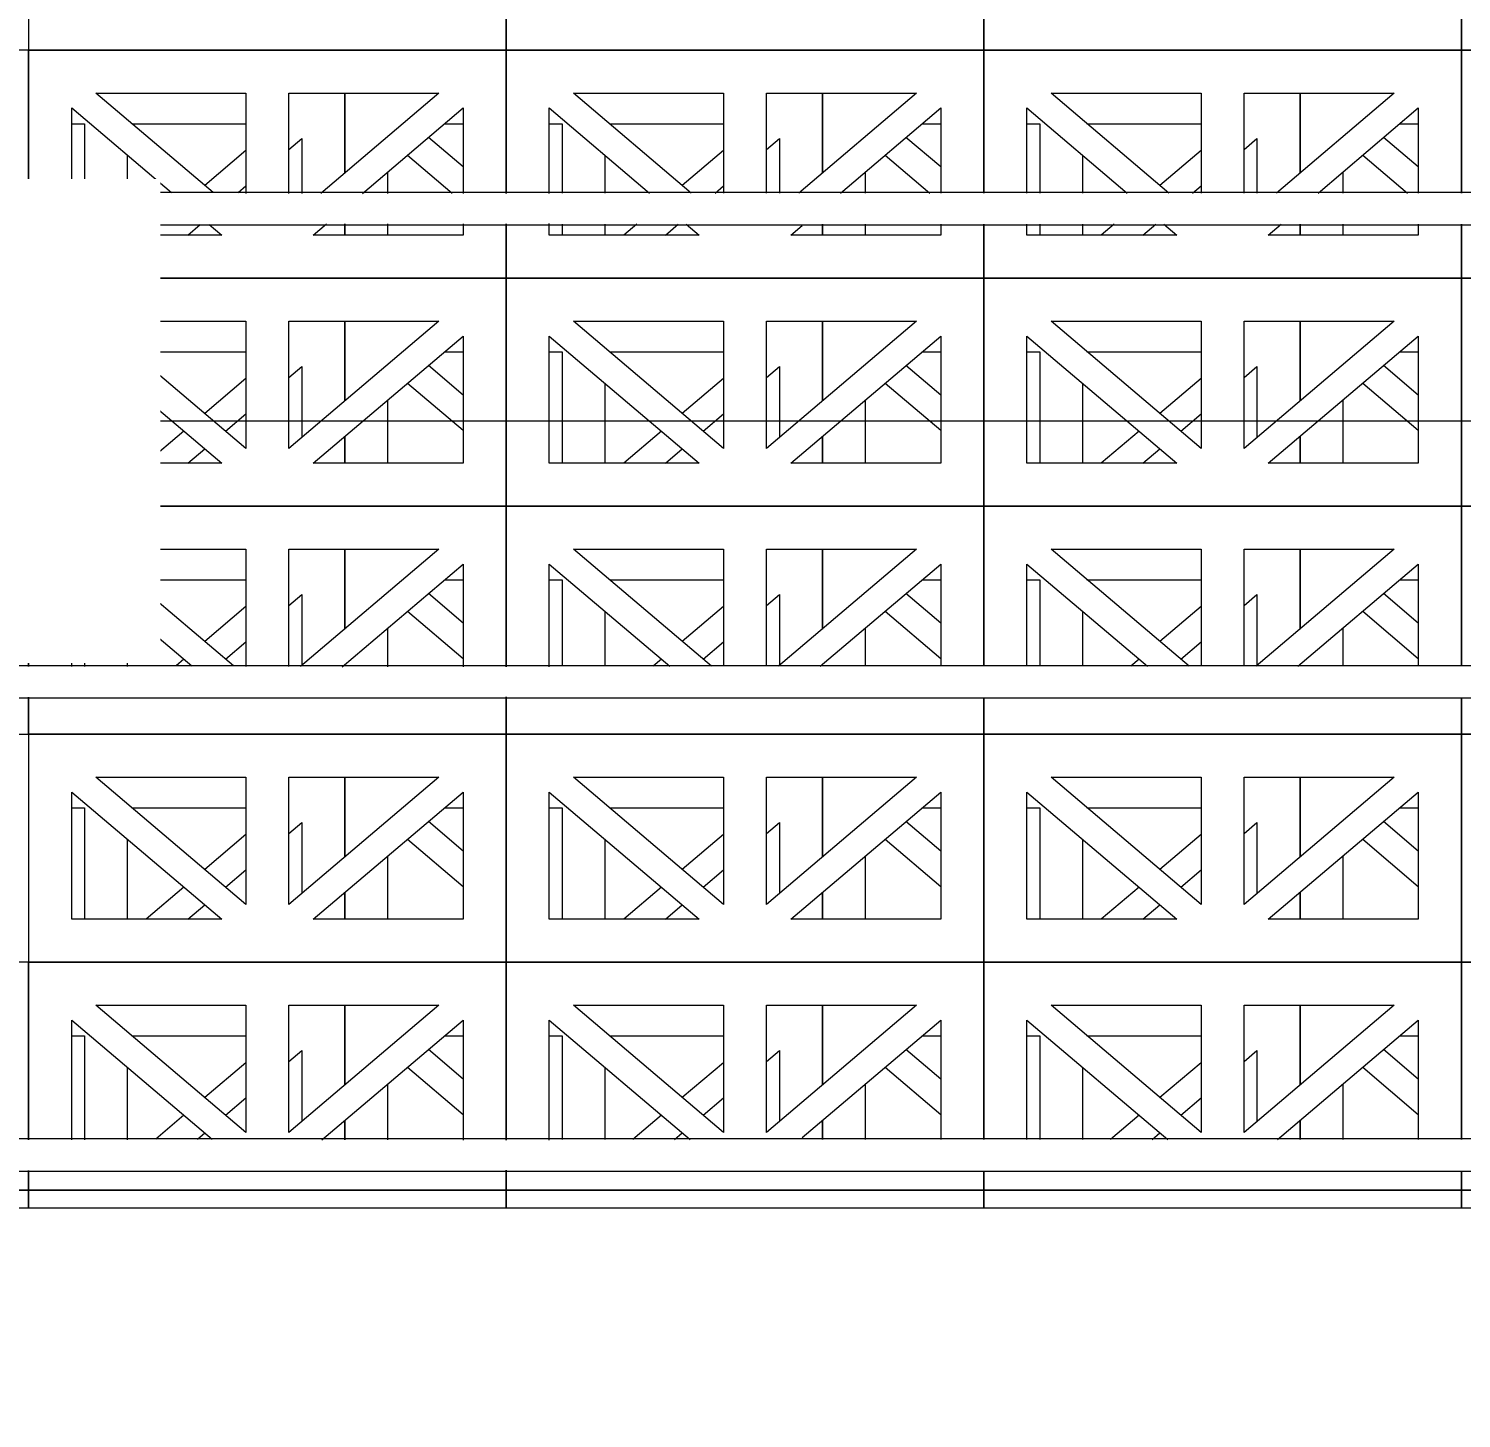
# Model space of a CAD drawing. Header units: millimetres. Extents: x -35517 to 139323, y -3702 to 5999.
# Drawn here: x -31613 to -30947, y 178 to 824 of the extents above; entities that cross this region are included whole.
import ezdxf

# ---------------------------------------------------------------- set-up
doc = ezdxf.new("R2010")
doc.units = ezdxf.units.MM
for name, color, linetype, lineweight in [('A-FLOR-HRAL', 11, 'Continuous', 5), ('A-GLAZ-CURT', 52, 'Continuous', 5), ('A-WALL', 113, 'Continuous', 9), ('G-ANNO-TEXT', 231, 'Continuous', 5)]:
    doc.layers.add(name, color=color, linetype=linetype, lineweight=lineweight)
doc.styles.add('Arial', font='arial.ttf', dxfattribs={"width": 0.9, "height": 150})

# ---------------------------------------------------------------- blocks, each defined once
blk = doc.blocks.new('The BREEZEBLOCK Family1 - The BREEZEBLOCK Family1-V14-GENERAL NORTH ELEVATION')
at = {"layer": 'A-GLAZ-CURT'}
for p, q in [((-31021.56, 369.64), (-31021.56, 332.56)), ((-30799.56, 332.56), (-30799.56, 369.64)), ((-30975.17, 355.47), (-30966.56, 355.47)), ((-30926.56, 355.47), (-30920.56, 355.47)), ((-30920.56, 355.47), (-30920.56, 307.24)), ((-30898.59, 355.47), (-30873.06, 355.47)), ((-30848.06, 355.47), (-30845.56, 355.47)), ((-30966.56, 335.34), (-30982.74, 349.05)), ((-30825.56, 343.51), (-30819.56, 348.6)), ((-30819.56, 348.6), (-30819.56, 315.6)), ((-30992.42, 340.85), (-30966.56, 318.93)), ((-30900.56, 307.24), (-30900.56, 340.73)), ((-30845.56, 342.97), (-30848.06, 340.85)), ((-31001.56, 307.24), (-31001.56, 333.1)), ((-30848.06, 324.44), (-30845.56, 326.56)), ((-31021.56, 316.14), (-31021.56, 307.24)), ((-30874.39, 318.54), (-30887.71, 307.24)), ((-30799.56, 307.24), (-30799.56, 316.14))]:
    blk.add_line(p, q, dxfattribs=at)
blk = doc.blocks.new('The BREEZEBLOCK Family1 - The BREEZEBLOCK Family1-V15-GENERAL NORTH ELEVATION')
at = {"layer": 'A-GLAZ-CURT'}
for p, q in [((-31243.56, 369.64), (-31243.56, 332.56)), ((-31021.56, 332.56), (-31021.56, 369.64)), ((-31197.17, 355.47), (-31188.56, 355.47)), ((-31148.56, 355.47), (-31142.56, 355.47)), ((-31142.56, 355.47), (-31142.56, 307.24)), ((-31120.59, 355.47), (-31067.56, 355.47)), ((-31188.56, 335.34), (-31204.74, 349.05)), ((-31047.56, 343.51), (-31041.56, 348.6)), ((-31041.56, 348.6), (-31041.56, 315.6)), ((-31214.42, 340.85), (-31188.56, 318.93)), ((-31122.56, 307.24), (-31122.56, 340.73)), ((-31067.56, 342.97), (-31086.7, 326.74)), ((-31223.56, 307.24), (-31223.56, 333.1)), ((-31077.02, 318.54), (-31067.56, 326.56)), ((-31243.56, 316.14), (-31243.56, 307.24)), ((-31096.39, 318.54), (-31109.71, 307.24)), ((-31021.56, 307.24), (-31021.56, 316.14)), ((-31090.34, 307.24), (-31086.7, 310.33))]:
    blk.add_line(p, q, dxfattribs=at)
blk = doc.blocks.new('The BREEZEBLOCK Family1 - The BREEZEBLOCK Family1-V16-GENERAL NORTH ELEVATION')
at = {"layer": 'A-GLAZ-CURT'}
for p, q in [((-31465.56, 369.64), (-31465.56, 332.56)), ((-31243.56, 332.56), (-31243.56, 369.64)), ((-31419.17, 355.47), (-31410.56, 355.47)), ((-31370.56, 355.47), (-31364.56, 355.47)), ((-31364.56, 355.47), (-31364.56, 307.24)), ((-31342.59, 355.47), (-31289.56, 355.47)), ((-31410.56, 335.34), (-31426.74, 349.05)), ((-31269.56, 343.51), (-31263.56, 348.6)), ((-31263.56, 348.6), (-31263.56, 315.6)), ((-31436.42, 340.85), (-31410.56, 318.93)), ((-31344.56, 307.24), (-31344.56, 340.73)), ((-31289.56, 342.97), (-31308.7, 326.74)), ((-31445.56, 307.05), (-31445.56, 333.1)), ((-31299.02, 318.54), (-31289.56, 326.56)), ((-31465.56, 316.14), (-31465.56, 307.06)), ((-31318.39, 318.54), (-31331.71, 307.24)), ((-31243.56, 307.24), (-31243.56, 316.14)), ((-31312.34, 307.24), (-31308.7, 310.33))]:
    blk.add_line(p, q, dxfattribs=at)
blk = doc.blocks.new('The BREEZEBLOCK Family1 - The BREEZEBLOCK Family1-V17-GENERAL NORTH ELEVATION')
at = {"layer": 'A-GLAZ-CURT'}
for p, q in [((-31687.56, 369.64), (-31687.56, 332.56)), ((-31465.56, 332.56), (-31465.56, 369.64)), ((-31641.17, 355.47), (-31632.56, 355.47)), ((-31592.56, 355.47), (-31586.56, 355.47)), ((-31586.56, 355.47), (-31586.56, 307.12)), ((-31564.59, 355.47), (-31511.56, 355.47)), ((-31632.56, 335.34), (-31648.74, 349.05)), ((-31491.56, 343.51), (-31485.56, 348.6)), ((-31485.56, 348.6), (-31485.56, 315.6)), ((-31658.42, 340.85), (-31632.56, 318.93)), ((-31566.56, 307.11), (-31566.56, 340.73)), ((-31511.56, 342.97), (-31530.7, 326.74)), ((-31667.56, 307.15), (-31667.56, 333.1)), ((-31521.02, 318.54), (-31511.56, 326.56)), ((-31687.56, 316.14), (-31687.56, 307.16)), ((-31540.39, 318.54), (-31553.46, 307.45)), ((-31465.56, 307.06), (-31465.56, 316.14)), ((-31534.1, 307.45), (-31530.7, 310.33))]:
    blk.add_line(p, q, dxfattribs=at)
blk = doc.blocks.new('The BREEZEBLOCK Family1 - The BREEZEBLOCK Family1-V22-GENERAL NORTH ELEVATION')
at = {"layer": 'A-GLAZ-CURT'}
for p, q in [((-31021.56, 475.64), (-31021.56, 438.56)), ((-30799.56, 438.56), (-30799.56, 475.64)), ((-30975.17, 461.47), (-30966.56, 461.47)), ((-30926.56, 461.47), (-30920.56, 461.47)), ((-30920.56, 461.47), (-30920.56, 409.64)), ((-30898.59, 461.47), (-30873.06, 461.47)), ((-30848.06, 461.47), (-30845.56, 461.47)), ((-30966.56, 441.34), (-30982.74, 455.05)), ((-30825.56, 449.51), (-30819.56, 454.6)), ((-30819.56, 454.6), (-30819.56, 421.6)), ((-30992.42, 446.85), (-30966.56, 424.93)), ((-30900.56, 409.64), (-30900.56, 446.73)), ((-30845.56, 448.97), (-30848.06, 446.85)), ((-31001.56, 409.64), (-31001.56, 439.1)), ((-30848.06, 430.44), (-30845.56, 432.56)), ((-31021.56, 422.14), (-31021.56, 409.64)), ((-30874.39, 424.54), (-30891.96, 409.64)), ((-30799.56, 409.64), (-30799.56, 422.14))]:
    blk.add_line(p, q, dxfattribs=at)
blk = doc.blocks.new('The BREEZEBLOCK Family1 - The BREEZEBLOCK Family1-V4-GENERAL NORTH ELEVATION')
at = {"layer": 'A-GLAZ-CURT'}
for p, q in [((-32131.56, 157.64), (-32131.56, 120.56)), ((-31909.56, 120.56), (-31909.56, 157.64)), ((-32085.17, 143.47), (-32076.56, 143.47)), ((-32036.56, 143.47), (-32030.56, 143.47)), ((-32030.56, 143.47), (-32030.56, 91.64)), ((-32008.59, 143.47), (-31955.56, 143.47)), ((-32076.56, 123.34), (-32092.74, 137.05)), ((-31935.56, 131.51), (-31929.56, 136.6)), ((-31929.56, 136.6), (-31929.56, 103.6)), ((-32102.42, 128.85), (-32076.56, 106.93)), ((-32010.56, 91.64), (-32010.56, 128.73)), ((-31955.56, 130.97), (-31974.7, 114.74)), ((-32111.56, 91.64), (-32111.56, 121.1)), ((-31965.02, 106.54), (-31955.56, 114.56)), ((-32131.56, 104.14), (-32131.56, 91.64)), ((-31984.39, 106.54), (-32001.96, 91.64)), ((-31909.56, 91.64), (-31909.56, 104.14)), ((-31982.59, 91.64), (-31974.7, 98.33))]:
    blk.add_line(p, q, dxfattribs=at)
blk = doc.blocks.new('The BREEZEBLOCK Family1 - The BREEZEBLOCK Family1-V29-GENERAL NORTH ELEVATION')
at = {"layer": 'A-GLAZ-CURT'}
for p, q in [((-31021.56, 581.64), (-31021.56, 544.56)), ((-30799.56, 544.56), (-30799.56, 581.64)), ((-30975.17, 567.47), (-30966.56, 567.47)), ((-30926.56, 567.47), (-30920.56, 567.47)), ((-30920.56, 567.47), (-30920.56, 527.24)), ((-30898.59, 567.47), (-30873.06, 567.47)), ((-30848.06, 567.47), (-30845.56, 567.47)), ((-30966.56, 547.34), (-30982.74, 561.05)), ((-30825.56, 555.51), (-30819.56, 560.6)), ((-30819.56, 560.6), (-30819.56, 527.6)), ((-30992.42, 552.85), (-30966.56, 530.93)), ((-30845.56, 554.97), (-30848.06, 552.85)), ((-30900.56, 527.24), (-30900.56, 552.73)), ((-31001.56, 527.24), (-31001.56, 545.1)), ((-30848.06, 536.44), (-30845.56, 538.56)), ((-30874.39, 530.54), (-30878.27, 527.24))]:
    blk.add_line(p, q, dxfattribs=at)
blk = doc.blocks.new('The BREEZEBLOCK Family1 - The BREEZEBLOCK Family1-V30-GENERAL NORTH ELEVATION')
at = {"layer": 'A-GLAZ-CURT'}
for p, q in [((-31243.56, 581.64), (-31243.56, 544.56)), ((-31021.56, 544.56), (-31021.56, 581.64)), ((-31197.17, 567.47), (-31188.56, 567.47)), ((-31148.56, 567.47), (-31142.56, 567.47)), ((-31142.56, 567.47), (-31142.56, 527.24)), ((-31120.59, 567.47), (-31067.56, 567.47)), ((-31188.56, 547.34), (-31204.74, 561.05)), ((-31047.56, 555.51), (-31041.56, 560.6)), ((-31041.56, 560.6), (-31041.56, 527.6)), ((-31214.42, 552.85), (-31188.56, 530.93)), ((-31067.56, 554.97), (-31086.7, 538.74)), ((-31122.56, 527.24), (-31122.56, 552.73)), ((-31223.56, 527.24), (-31223.56, 545.1)), ((-31077.02, 530.54), (-31067.56, 538.56)), ((-31096.39, 530.54), (-31100.27, 527.24))]:
    blk.add_line(p, q, dxfattribs=at)
blk = doc.blocks.new('The BREEZEBLOCK Family1 - The BREEZEBLOCK Family1-V31-GENERAL NORTH ELEVATION')
at = {"layer": 'A-GLAZ-CURT'}
for p, q in [((-31465.56, 581.64), (-31465.56, 544.56)), ((-31243.56, 544.56), (-31243.56, 581.64)), ((-31419.17, 567.47), (-31410.56, 567.47)), ((-31370.56, 567.47), (-31364.56, 567.47)), ((-31364.56, 567.47), (-31364.56, 527.24)), ((-31342.59, 567.47), (-31289.56, 567.47)), ((-31410.56, 547.34), (-31426.74, 561.05)), ((-31269.56, 555.51), (-31263.56, 560.6)), ((-31263.56, 560.6), (-31263.56, 527.6)), ((-31436.42, 552.85), (-31410.56, 530.93)), ((-31289.56, 554.97), (-31308.7, 538.74)), ((-31344.56, 527.24), (-31344.56, 552.73)), ((-31445.56, 527.05), (-31445.56, 545.1)), ((-31299.02, 530.54), (-31289.56, 538.56)), ((-31318.39, 530.54), (-31322.27, 527.24))]:
    blk.add_line(p, q, dxfattribs=at)
blk = doc.blocks.new('The BREEZEBLOCK Family1 - The BREEZEBLOCK Family1-V32-GENERAL NORTH ELEVATION')
at = {"layer": 'A-GLAZ-CURT'}
for p, q in [((-31687.56, 581.64), (-31687.56, 544.56)), ((-31465.56, 544.56), (-31465.56, 581.64)), ((-31641.17, 567.47), (-31632.56, 567.47)), ((-31592.56, 567.47), (-31586.56, 567.47)), ((-31586.56, 567.47), (-31586.56, 527.12)), ((-31564.59, 567.47), (-31511.56, 567.47)), ((-31632.56, 547.34), (-31648.74, 561.05)), ((-31491.56, 555.51), (-31485.56, 560.6)), ((-31485.56, 560.6), (-31485.56, 527.6)), ((-31658.42, 552.85), (-31632.56, 530.93)), ((-31511.56, 554.97), (-31530.7, 538.74)), ((-31566.56, 527.11), (-31566.56, 552.73)), ((-31667.56, 527.15), (-31667.56, 545.1)), ((-31521.02, 530.54), (-31511.56, 538.56)), ((-31540.39, 530.54), (-31544.03, 527.45))]:
    blk.add_line(p, q, dxfattribs=at)
blk = doc.blocks.new('The BREEZEBLOCK Family1 - The BREEZEBLOCK Family1-V40-GENERAL NORTH ELEVATION')
at = {"layer": 'A-GLAZ-CURT'}
for p, q in [((-31021.56, 793.64), (-31021.56, 756.56)), ((-30799.56, 756.56), (-30799.56, 793.64)), ((-30975.17, 779.47), (-30966.56, 779.47)), ((-30926.56, 779.47), (-30920.56, 779.47)), ((-30920.56, 779.47), (-30920.56, 747.24)), ((-30898.59, 779.47), (-30873.06, 779.47)), ((-30848.06, 779.47), (-30845.56, 779.47)), ((-30966.56, 759.34), (-30982.74, 773.05)), ((-30825.56, 767.51), (-30819.56, 772.6)), ((-30819.56, 772.6), (-30819.56, 747.24)), ((-30845.56, 766.97), (-30848.06, 764.85)), ((-30992.42, 764.85), (-30971.66, 747.24)), ((-30900.56, 747.24), (-30900.56, 764.73)), ((-31001.56, 747.24), (-31001.56, 757.1)), ((-30848.06, 748.44), (-30845.56, 750.56)), ((-31021.56, 732.76), (-31021.56, 727.64)), ((-31001.56, 727.64), (-31001.56, 732.76)), ((-30920.56, 732.76), (-30920.56, 727.64)), ((-30900.56, 727.64), (-30900.56, 732.76)), ((-30885.92, 732.76), (-30891.96, 727.64)), ((-30799.56, 727.64), (-30799.56, 732.76))]:
    blk.add_line(p, q, dxfattribs=at)
blk = doc.blocks.new('The BREEZEBLOCK Family1 - The BREEZEBLOCK Family1-V41-GENERAL NORTH ELEVATION')
at = {"layer": 'A-GLAZ-CURT'}
for p, q in [((-31243.56, 793.64), (-31243.56, 756.56)), ((-31021.56, 756.56), (-31021.56, 793.64)), ((-31197.17, 779.47), (-31188.56, 779.47)), ((-31148.56, 779.47), (-31142.56, 779.47)), ((-31142.56, 779.47), (-31142.56, 747.24)), ((-31120.59, 779.47), (-31067.56, 779.47)), ((-31188.56, 759.34), (-31204.74, 773.05)), ((-31047.56, 767.51), (-31041.56, 772.6)), ((-31041.56, 772.6), (-31041.56, 747.24)), ((-31067.56, 766.97), (-31086.7, 750.74)), ((-31214.42, 764.85), (-31193.66, 747.24)), ((-31122.56, 747.24), (-31122.56, 764.73)), ((-31223.56, 747.24), (-31223.56, 757.1)), ((-31071.47, 747.24), (-31067.56, 750.56)), ((-31243.56, 732.76), (-31243.56, 727.64)), ((-31223.56, 727.64), (-31223.56, 732.76)), ((-31142.56, 732.76), (-31142.56, 727.64)), ((-31122.56, 727.64), (-31122.56, 732.76)), ((-31107.92, 732.76), (-31113.96, 727.64)), ((-31094.59, 727.64), (-31088.56, 732.76)), ((-31021.56, 727.64), (-31021.56, 732.76))]:
    blk.add_line(p, q, dxfattribs=at)
blk = doc.blocks.new('The BREEZEBLOCK Family1 - The BREEZEBLOCK Family1-V42-GENERAL NORTH ELEVATION')
at = {"layer": 'A-GLAZ-CURT'}
for p, q in [((-31465.56, 793.64), (-31465.56, 756.56)), ((-31243.56, 756.56), (-31243.56, 793.64)), ((-31419.17, 779.47), (-31410.56, 779.47)), ((-31370.56, 779.47), (-31364.56, 779.47)), ((-31364.56, 779.47), (-31364.56, 747.24)), ((-31342.59, 779.47), (-31289.56, 779.47)), ((-31410.56, 759.34), (-31426.74, 773.05)), ((-31269.56, 767.51), (-31263.56, 772.6)), ((-31263.56, 772.6), (-31263.56, 747.24)), ((-31289.56, 766.97), (-31308.7, 750.74)), ((-31436.42, 764.85), (-31415.66, 747.24)), ((-31344.56, 747.24), (-31344.56, 764.73)), ((-31445.56, 747.05), (-31445.56, 757.1)), ((-31293.47, 747.24), (-31289.56, 750.56)), ((-31465.56, 732.94), (-31465.56, 727.64)), ((-31445.56, 727.64), (-31445.56, 732.95)), ((-31364.56, 732.76), (-31364.56, 727.64)), ((-31344.56, 727.64), (-31344.56, 732.76)), ((-31329.92, 732.76), (-31335.96, 727.64)), ((-31316.59, 727.64), (-31310.56, 732.76)), ((-31243.56, 727.64), (-31243.56, 732.76))]:
    blk.add_line(p, q, dxfattribs=at)
blk = doc.blocks.new('The BREEZEBLOCK Family1 - The BREEZEBLOCK Family1-V43-GENERAL NORTH ELEVATION')
at = {"layer": 'A-GLAZ-CURT'}
for p, q in [((-31687.56, 793.64), (-31687.56, 756.56)), ((-31465.56, 756.56), (-31465.56, 793.64)), ((-31641.17, 779.47), (-31632.56, 779.47)), ((-31592.56, 779.47), (-31586.56, 779.47)), ((-31586.56, 779.47), (-31586.56, 747.12)), ((-31564.59, 779.47), (-31511.56, 779.47)), ((-31632.56, 759.34), (-31648.74, 773.05)), ((-31491.56, 767.51), (-31485.56, 772.6)), ((-31485.56, 772.6), (-31485.56, 747.07)), ((-31511.56, 766.97), (-31530.7, 750.74)), ((-31658.42, 764.85), (-31637.91, 747.46)), ((-31566.56, 747.11), (-31566.56, 764.73)), ((-31667.56, 747.15), (-31667.56, 757.1)), ((-31515.23, 747.44), (-31511.56, 750.56)), ((-31687.56, 732.84), (-31687.56, 727.64)), ((-31667.56, 727.64), (-31667.56, 732.85)), ((-31586.56, 732.88), (-31586.56, 727.64)), ((-31566.56, 727.64), (-31566.56, 732.89)), ((-31465.56, 727.64), (-31465.56, 732.94)), ((-31552.17, 732.55), (-31557.96, 727.64)), ((-31538.59, 727.64), (-31532.8, 732.55))]:
    blk.add_line(p, q, dxfattribs=at)
blk = doc.blocks.new('The BREEZEBLOCK Family1 - The BREEZEBLOCK Family1-V71-GENERAL NORTH ELEVATION')
at = {"layer": 'A-GLAZ-CURT'}
for p, q in [((-30873.06, 283.64), (-30946.56, 283.64)), ((-30946.56, 283.64), (-30946.56, 275.34)), ((-30724.56, 283.64), (-30848.06, 283.64)), ((-30724.56, 275.34), (-30724.56, 283.64))]:
    blk.add_line(p, q, dxfattribs=at)
blk = doc.blocks.new('The BREEZEBLOCK Family1 - The BREEZEBLOCK Family1-V70-GENERAL NORTH ELEVATION')
at = {"layer": 'A-GLAZ-CURT'}
for p, q in [((-30502.56, 283.64), (-30724.56, 283.64)), ((-30724.56, 283.64), (-30724.56, 275.34)), ((-30502.56, 275.34), (-30502.56, 283.64))]:
    blk.add_line(p, q, dxfattribs=at)
blk = doc.blocks.new('The BREEZEBLOCK Family1 - The BREEZEBLOCK Family1-V72-GENERAL NORTH ELEVATION')
at = {"layer": 'A-GLAZ-CURT'}
for p, q in [((-31612.56, 283.64), (-31834.56, 283.64)), ((-31834.56, 283.64), (-31834.56, 177.64)), ((-31612.56, 275.34), (-31612.56, 283.64)), ((-31733.56, 204.52), (-31803.31, 263.64)), ((-31803.31, 263.64), (-31733.56, 263.64)), ((-31733.56, 263.64), (-31733.56, 204.52)), ((-31814.56, 197.64), (-31814.56, 256.77)), ((-31814.56, 256.77), (-31744.81, 197.64)), ((-31744.81, 197.64), (-31814.56, 197.64)), ((-31834.56, 177.64), (-31728.56, 177.64))]:
    blk.add_line(p, q, dxfattribs=at)
blk = doc.blocks.new('The BREEZEBLOCK Family1 - The BREEZEBLOCK Family1-V78-GENERAL NORTH ELEVATION')
at = {"layer": 'A-GLAZ-CURT'}
for p, q in [((-30873.06, 389.64), (-30946.56, 389.64)), ((-30946.56, 389.64), (-30946.56, 307.24)), ((-30724.56, 389.64), (-30848.06, 389.64)), ((-30724.56, 307.24), (-30724.56, 389.64)), ((-30873.06, 333.83), (-30915.31, 369.64)), ((-30915.31, 369.64), (-30873.06, 369.64)), ((-30848.06, 369.64), (-30845.56, 369.64)), ((-30845.56, 369.64), (-30845.56, 310.52)), ((-30755.81, 369.64), (-30825.56, 310.52)), ((-30825.56, 310.52), (-30825.56, 369.64)), ((-30825.56, 369.64), (-30755.81, 369.64)), ((-30926.56, 307.24), (-30926.56, 362.77)), ((-30926.56, 362.77), (-30873.06, 317.42)), ((-30810.06, 307.24), (-30744.56, 362.77)), ((-30744.56, 362.77), (-30744.56, 307.24)), ((-30845.56, 310.52), (-30848.06, 312.64)), ((-30946.56, 292.76), (-30946.56, 283.64)), ((-30724.56, 283.64), (-30724.56, 292.76)), ((-30946.56, 283.64), (-30873.06, 283.64)), ((-30848.06, 283.64), (-30724.56, 283.64))]:
    blk.add_line(p, q, dxfattribs=at)
blk = doc.blocks.new('The BREEZEBLOCK Family1 - The BREEZEBLOCK Family1-V79-GENERAL NORTH ELEVATION')
at = {"layer": 'A-GLAZ-CURT'}
for p, q in [((-30946.56, 389.64), (-31168.56, 389.64)), ((-31168.56, 389.64), (-31168.56, 307.24)), ((-30946.56, 307.24), (-30946.56, 389.64)), ((-31067.56, 310.52), (-31137.31, 369.64)), ((-31137.31, 369.64), (-31067.56, 369.64)), ((-31067.56, 369.64), (-31067.56, 310.52)), ((-30977.81, 369.64), (-31047.56, 310.52)), ((-31047.56, 310.52), (-31047.56, 369.64)), ((-31047.56, 369.64), (-30977.81, 369.64)), ((-31148.56, 307.24), (-31148.56, 362.77)), ((-31148.56, 362.77), (-31083.06, 307.24)), ((-31032.06, 307.24), (-30966.56, 362.77)), ((-30966.56, 362.77), (-30966.56, 307.24)), ((-31168.56, 292.76), (-31168.56, 283.64)), ((-30946.56, 283.64), (-30946.56, 292.76)), ((-31168.56, 283.64), (-30946.56, 283.64))]:
    blk.add_line(p, q, dxfattribs=at)
blk = doc.blocks.new('The BREEZEBLOCK Family1 - The BREEZEBLOCK Family1-V80-GENERAL NORTH ELEVATION')
at = {"layer": 'A-GLAZ-CURT'}
for p, q in [((-31168.56, 389.64), (-31390.56, 389.64)), ((-31390.56, 389.64), (-31390.56, 307.02)), ((-31168.56, 307.24), (-31168.56, 389.64)), ((-31289.56, 310.52), (-31359.31, 369.64)), ((-31359.31, 369.64), (-31289.56, 369.64)), ((-31289.56, 369.64), (-31289.56, 310.52)), ((-31199.81, 369.64), (-31269.56, 310.52)), ((-31269.56, 310.52), (-31269.56, 369.64)), ((-31269.56, 369.64), (-31199.81, 369.64)), ((-31370.56, 307.01), (-31370.56, 362.77)), ((-31370.56, 362.77), (-31305.06, 307.24)), ((-31252.96, 308.18), (-31188.56, 362.77)), ((-31188.56, 362.77), (-31188.56, 307.24)), ((-31390.56, 292.98), (-31390.56, 283.64)), ((-31168.56, 283.64), (-31168.56, 292.76)), ((-31390.56, 283.64), (-31168.56, 283.64))]:
    blk.add_line(p, q, dxfattribs=at)
blk = doc.blocks.new('The BREEZEBLOCK Family1 - The BREEZEBLOCK Family1-V81-GENERAL NORTH ELEVATION')
at = {"layer": 'A-GLAZ-CURT'}
for p, q in [((-31390.56, 389.64), (-31612.56, 389.64)), ((-31612.56, 389.64), (-31612.56, 307.13)), ((-31390.56, 307.02), (-31390.56, 389.64)), ((-31511.56, 310.52), (-31581.31, 369.64)), ((-31581.31, 369.64), (-31511.56, 369.64)), ((-31511.56, 369.64), (-31511.56, 310.52)), ((-31421.81, 369.64), (-31491.56, 310.52)), ((-31491.56, 310.52), (-31491.56, 369.64)), ((-31491.56, 369.64), (-31421.81, 369.64)), ((-31592.56, 307.12), (-31592.56, 362.77)), ((-31592.56, 362.77), (-31527.3, 307.45)), ((-31476.27, 307.06), (-31410.56, 362.77)), ((-31410.56, 362.77), (-31410.56, 307.03)), ((-31612.56, 292.87), (-31612.56, 283.64)), ((-31390.56, 283.64), (-31390.56, 292.98)), ((-31612.56, 283.64), (-31390.56, 283.64))]:
    blk.add_line(p, q, dxfattribs=at)
blk = doc.blocks.new('The BREEZEBLOCK Family1 - The BREEZEBLOCK Family1-V82-GENERAL NORTH ELEVATION')
at = {"layer": 'A-GLAZ-CURT'}
for p, q in [((-31612.56, 389.64), (-31834.56, 389.64)), ((-31834.56, 389.64), (-31834.56, 307.5)), ((-31612.56, 307.13), (-31612.56, 389.64)), ((-31733.56, 310.52), (-31803.31, 369.64)), ((-31803.31, 369.64), (-31733.56, 369.64)), ((-31733.56, 369.64), (-31733.56, 310.52)), ((-31643.81, 369.64), (-31713.56, 310.52)), ((-31713.56, 310.52), (-31713.56, 369.64)), ((-31713.56, 369.64), (-31643.81, 369.64)), ((-31814.56, 307.49), (-31814.56, 362.77)), ((-31814.56, 362.77), (-31749.34, 307.48)), ((-31697.79, 307.47), (-31632.56, 362.77)), ((-31632.56, 362.77), (-31632.56, 307.14)), ((-31834.56, 292.5), (-31834.56, 283.64)), ((-31612.56, 283.64), (-31612.56, 292.87)), ((-31834.56, 283.64), (-31612.56, 283.64))]:
    blk.add_line(p, q, dxfattribs=at)
blk = doc.blocks.new('The BREEZEBLOCK Family1 - The BREEZEBLOCK Family1-V85-GENERAL NORTH ELEVATION')
at = {"layer": 'A-GLAZ-CURT'}
for p, q in [((-30873.06, 495.64), (-30946.56, 495.64)), ((-30946.56, 495.64), (-30946.56, 389.64)), ((-30724.56, 495.64), (-30848.06, 495.64)), ((-30724.56, 389.64), (-30724.56, 495.64)), ((-30873.06, 439.83), (-30915.31, 475.64)), ((-30915.31, 475.64), (-30873.06, 475.64)), ((-30848.06, 475.64), (-30845.56, 475.64)), ((-30845.56, 475.64), (-30845.56, 416.52)), ((-30755.81, 475.64), (-30825.56, 416.52)), ((-30825.56, 416.52), (-30825.56, 475.64)), ((-30825.56, 475.64), (-30755.81, 475.64)), ((-30926.56, 409.64), (-30926.56, 468.77)), ((-30926.56, 468.77), (-30873.06, 423.42)), ((-30814.31, 409.64), (-30744.56, 468.77)), ((-30744.56, 468.77), (-30744.56, 409.64)), ((-30845.56, 416.52), (-30848.06, 418.64)), ((-30873.06, 409.64), (-30926.56, 409.64)), ((-30744.56, 409.64), (-30814.31, 409.64)), ((-30946.56, 389.64), (-30873.06, 389.64)), ((-30848.06, 389.64), (-30724.56, 389.64))]:
    blk.add_line(p, q, dxfattribs=at)
blk = doc.blocks.new('The BREEZEBLOCK Family1 - The BREEZEBLOCK Family1-V67-GENERAL NORTH ELEVATION')
at = {"layer": 'A-GLAZ-CURT'}
for p, q in [((-32056.56, 177.64), (-32278.56, 177.64)), ((-32278.56, 177.64), (-32278.56, 71.64)), ((-32056.56, 71.64), (-32056.56, 177.64)), ((-32177.56, 98.52), (-32247.31, 157.64)), ((-32247.31, 157.64), (-32177.56, 157.64)), ((-32177.56, 157.64), (-32177.56, 98.52)), ((-32087.81, 157.64), (-32157.56, 98.52)), ((-32157.56, 98.52), (-32157.56, 157.64)), ((-32157.56, 157.64), (-32087.81, 157.64)), ((-32258.56, 91.64), (-32258.56, 150.77)), ((-32258.56, 150.77), (-32188.81, 91.64)), ((-32146.31, 91.64), (-32076.56, 150.77)), ((-32076.56, 150.77), (-32076.56, 91.64)), ((-32188.81, 91.64), (-32258.56, 91.64)), ((-32076.56, 91.64), (-32146.31, 91.64)), ((-32278.56, 71.64), (-32056.56, 71.64))]:
    blk.add_line(p, q, dxfattribs=at)
blk = doc.blocks.new('The BREEZEBLOCK Family1 - The BREEZEBLOCK Family1-V91-GENERAL NORTH ELEVATION')
at = {"layer": 'A-GLAZ-CURT'}
for p, q in [((-30873.06, 601.64), (-30946.56, 601.64)), ((-30946.56, 601.64), (-30946.56, 527.24)), ((-30724.56, 601.64), (-30848.06, 601.64)), ((-30724.56, 527.24), (-30724.56, 601.64)), ((-30873.06, 545.83), (-30915.31, 581.64)), ((-30915.31, 581.64), (-30873.06, 581.64)), ((-30848.06, 581.64), (-30845.56, 581.64)), ((-30845.56, 581.64), (-30845.56, 527.24)), ((-30825.56, 527.24), (-30825.56, 581.64)), ((-30825.56, 581.64), (-30755.81, 581.64)), ((-30755.81, 581.64), (-30819.99, 527.24)), ((-30926.56, 527.24), (-30926.56, 574.77)), ((-30926.56, 574.77), (-30873.06, 529.42)), ((-30800.62, 527.24), (-30744.56, 574.77)), ((-30744.56, 574.77), (-30744.56, 527.24)), ((-30946.56, 512.76), (-30946.56, 495.64)), ((-30724.56, 495.64), (-30724.56, 512.76)), ((-30946.56, 495.64), (-30873.06, 495.64)), ((-30848.06, 495.64), (-30724.56, 495.64))]:
    blk.add_line(p, q, dxfattribs=at)
blk = doc.blocks.new('The BREEZEBLOCK Family1 - The BREEZEBLOCK Family1-V92-GENERAL NORTH ELEVATION')
at = {"layer": 'A-GLAZ-CURT'}
for p, q in [((-30946.56, 601.64), (-31168.56, 601.64)), ((-31168.56, 601.64), (-31168.56, 527.24)), ((-30946.56, 527.24), (-30946.56, 601.64)), ((-31073.14, 527.24), (-31137.31, 581.64)), ((-31137.31, 581.64), (-31067.56, 581.64)), ((-31067.56, 581.64), (-31067.56, 527.24)), ((-31047.56, 527.24), (-31047.56, 581.64)), ((-31047.56, 581.64), (-30977.81, 581.64)), ((-30977.81, 581.64), (-31041.99, 527.24)), ((-31148.56, 527.24), (-31148.56, 574.77)), ((-31148.56, 574.77), (-31092.5, 527.24)), ((-31022.62, 527.24), (-30966.56, 574.77)), ((-30966.56, 574.77), (-30966.56, 527.24)), ((-31168.56, 512.76), (-31168.56, 495.64)), ((-30946.56, 495.64), (-30946.56, 512.76)), ((-31168.56, 495.64), (-30946.56, 495.64))]:
    blk.add_line(p, q, dxfattribs=at)
blk = doc.blocks.new('The BREEZEBLOCK Family1 - The BREEZEBLOCK Family1-V93-GENERAL NORTH ELEVATION')
at = {"layer": 'A-GLAZ-CURT'}
for p, q in [((-31168.56, 601.64), (-31390.56, 601.64)), ((-31390.56, 601.64), (-31390.56, 527.02)), ((-31168.56, 527.24), (-31168.56, 601.64)), ((-31295.14, 527.24), (-31359.31, 581.64)), ((-31359.31, 581.64), (-31289.56, 581.64)), ((-31289.56, 581.64), (-31289.56, 527.24)), ((-31269.56, 527.24), (-31269.56, 581.64)), ((-31269.56, 581.64), (-31199.81, 581.64)), ((-31199.81, 581.64), (-31263.99, 527.24)), ((-31370.56, 527.01), (-31370.56, 574.77)), ((-31370.56, 574.77), (-31314.5, 527.24)), ((-31244.62, 527.24), (-31188.56, 574.77)), ((-31188.56, 574.77), (-31188.56, 527.24)), ((-31390.56, 512.98), (-31390.56, 495.64)), ((-31168.56, 495.64), (-31168.56, 512.76)), ((-31390.56, 495.64), (-31168.56, 495.64))]:
    blk.add_line(p, q, dxfattribs=at)
blk = doc.blocks.new('The BREEZEBLOCK Family1 - The BREEZEBLOCK Family1-V94-GENERAL NORTH ELEVATION')
at = {"layer": 'A-GLAZ-CURT'}
for p, q in [((-31390.56, 601.64), (-31612.56, 601.64)), ((-31612.56, 601.64), (-31612.56, 527.13)), ((-31390.56, 527.02), (-31390.56, 601.64)), ((-31517.38, 527.45), (-31581.31, 581.64)), ((-31581.31, 581.64), (-31511.56, 581.64)), ((-31511.56, 581.64), (-31511.56, 527.08)), ((-31491.56, 527.07), (-31491.56, 581.64)), ((-31491.56, 581.64), (-31421.81, 581.64)), ((-31421.81, 581.64), (-31486.19, 527.07)), ((-31592.56, 527.12), (-31592.56, 574.77)), ((-31592.56, 574.77), (-31536.74, 527.45)), ((-31466.84, 527.06), (-31410.56, 574.77)), ((-31410.56, 574.77), (-31410.56, 527.03)), ((-31612.56, 512.87), (-31612.56, 495.64)), ((-31390.56, 495.64), (-31390.56, 512.98)), ((-31612.56, 495.64), (-31390.56, 495.64))]:
    blk.add_line(p, q, dxfattribs=at)
blk = doc.blocks.new('The BREEZEBLOCK Family1 - The BREEZEBLOCK Family1-V95-GENERAL NORTH ELEVATION')
at = {"layer": 'A-GLAZ-CURT'}
for p, q in [((-31612.56, 601.64), (-31834.56, 601.64)), ((-31834.56, 601.64), (-31834.56, 527.5)), ((-31612.56, 527.13), (-31612.56, 601.64)), ((-31739.42, 527.48), (-31803.31, 581.64)), ((-31803.31, 581.64), (-31733.56, 581.64)), ((-31733.56, 581.64), (-31733.56, 527.48)), ((-31713.56, 527.17), (-31713.56, 581.64)), ((-31713.56, 581.64), (-31643.81, 581.64)), ((-31643.81, 581.64), (-31707.71, 527.48)), ((-31814.56, 527.49), (-31814.56, 574.77)), ((-31814.56, 574.77), (-31758.78, 527.48)), ((-31688.35, 527.47), (-31632.56, 574.77)), ((-31632.56, 574.77), (-31632.56, 527.14)), ((-31612.56, 495.64), (-31612.56, 512.87)), ((-31834.56, 512.5), (-31834.56, 495.64)), ((-31834.56, 495.64), (-31612.56, 495.64))]:
    blk.add_line(p, q, dxfattribs=at)
blk = doc.blocks.new('The BREEZEBLOCK Family1 - The BREEZEBLOCK Family1-V99-GENERAL NORTH ELEVATION')
at = {"layer": 'A-GLAZ-CURT'}
for p, q in [((-31612.56, 707.64), (-31833.02, 707.64)), ((-31612.56, 601.64), (-31612.56, 707.64)), ((-31834.56, 704.86), (-31834.56, 601.64)), ((-31733.56, 628.52), (-31803.31, 687.64)), ((-31803.31, 687.64), (-31733.56, 687.64)), ((-31733.56, 687.64), (-31733.56, 628.52)), ((-31643.81, 687.64), (-31713.56, 628.52)), ((-31713.56, 628.52), (-31713.56, 687.64)), ((-31713.56, 687.64), (-31643.81, 687.64)), ((-31814.56, 621.64), (-31814.56, 680.77)), ((-31814.56, 680.77), (-31744.81, 621.64)), ((-31702.31, 621.64), (-31632.56, 680.77)), ((-31632.56, 680.77), (-31632.56, 621.64)), ((-31744.81, 621.64), (-31814.56, 621.64)), ((-31632.56, 621.64), (-31702.31, 621.64)), ((-31834.56, 601.64), (-31612.56, 601.64))]:
    blk.add_line(p, q, dxfattribs=at)
blk = doc.blocks.new('The BREEZEBLOCK Family1 - The BREEZEBLOCK Family1-V105-GENERAL NORTH ELEVATION')
at = {"layer": 'A-GLAZ-CURT'}
for p, q in [((-30872.86, 813.64), (-30946.56, 813.64)), ((-30946.56, 813.64), (-30946.56, 747.24)), ((-30724.56, 813.64), (-30848.06, 813.64)), ((-30724.56, 747.24), (-30724.56, 813.64)), ((-30873.06, 757.83), (-30915.31, 793.64)), ((-30915.31, 793.64), (-30873.06, 793.64)), ((-30848.06, 793.64), (-30845.56, 793.64)), ((-30845.56, 793.64), (-30845.56, 747.24)), ((-30825.56, 747.24), (-30825.56, 793.64)), ((-30825.56, 793.64), (-30755.81, 793.64)), ((-30755.81, 793.64), (-30810.55, 747.24)), ((-30926.56, 747.24), (-30926.56, 786.77)), ((-30926.56, 786.77), (-30879.94, 747.24)), ((-30791.19, 747.24), (-30744.56, 786.77)), ((-30744.56, 786.77), (-30744.56, 747.24)), ((-30946.56, 732.76), (-30946.56, 707.64)), ((-30926.56, 727.64), (-30926.56, 732.76)), ((-30814.31, 727.64), (-30808.28, 732.76)), ((-30744.56, 732.76), (-30744.56, 727.64)), ((-30724.56, 707.64), (-30724.56, 732.76)), ((-30873.06, 727.64), (-30926.56, 727.64)), ((-30744.56, 727.64), (-30814.31, 727.64)), ((-30946.56, 707.64), (-30873.06, 707.64)), ((-30848.06, 707.64), (-30724.56, 707.64))]:
    blk.add_line(p, q, dxfattribs=at)
blk = doc.blocks.new('The BREEZEBLOCK Family1 - The BREEZEBLOCK Family1-V106-GENERAL NORTH ELEVATION')
at = {"layer": 'A-GLAZ-CURT'}
for p, q in [((-30946.56, 813.64), (-31168.56, 813.64)), ((-31168.56, 813.64), (-31168.56, 747.24)), ((-30946.56, 747.24), (-30946.56, 813.64)), ((-31082.58, 747.24), (-31137.31, 793.64)), ((-31137.31, 793.64), (-31067.56, 793.64)), ((-31067.56, 793.64), (-31067.56, 747.24)), ((-31047.56, 747.24), (-31047.56, 793.64)), ((-31047.56, 793.64), (-30977.81, 793.64)), ((-30977.81, 793.64), (-31032.55, 747.24)), ((-31148.56, 747.24), (-31148.56, 786.77)), ((-31148.56, 786.77), (-31101.94, 747.24)), ((-31013.19, 747.24), (-30966.56, 786.77)), ((-30966.56, 786.77), (-30966.56, 747.24)), ((-31168.56, 732.76), (-31168.56, 707.64)), ((-31148.56, 727.64), (-31148.56, 732.76)), ((-31084.85, 732.76), (-31078.81, 727.64)), ((-31036.31, 727.64), (-31030.28, 732.76)), ((-30966.56, 732.76), (-30966.56, 727.64)), ((-30946.56, 707.64), (-30946.56, 732.76)), ((-31078.81, 727.64), (-31148.56, 727.64)), ((-30966.56, 727.64), (-31036.31, 727.64)), ((-31168.56, 707.64), (-30946.56, 707.64))]:
    blk.add_line(p, q, dxfattribs=at)
blk = doc.blocks.new('The BREEZEBLOCK Family1 - The BREEZEBLOCK Family1-V107-GENERAL NORTH ELEVATION')
at = {"layer": 'A-GLAZ-CURT'}
for p, q in [((-31168.56, 813.64), (-31390.56, 813.64)), ((-31390.56, 813.64), (-31390.56, 747.02)), ((-31168.56, 747.24), (-31168.56, 813.64)), ((-31304.58, 747.24), (-31359.31, 793.64)), ((-31359.31, 793.64), (-31289.56, 793.64)), ((-31289.56, 793.64), (-31289.56, 747.24)), ((-31269.56, 747.24), (-31269.56, 793.64)), ((-31269.56, 793.64), (-31199.81, 793.64)), ((-31199.81, 793.64), (-31254.55, 747.24)), ((-31370.56, 747.01), (-31370.56, 786.77)), ((-31370.56, 786.77), (-31323.94, 747.24)), ((-31235.19, 747.24), (-31188.56, 786.77)), ((-31188.56, 786.77), (-31188.56, 747.24)), ((-31390.56, 732.98), (-31390.56, 707.64)), ((-31370.56, 727.64), (-31370.56, 732.99)), ((-31306.85, 732.76), (-31300.81, 727.64)), ((-31188.56, 732.76), (-31188.56, 727.64)), ((-31168.56, 707.64), (-31168.56, 732.76)), ((-31300.81, 727.64), (-31370.56, 727.64)), ((-31258.31, 727.64), (-31252.96, 732.18)), ((-31188.56, 727.64), (-31258.31, 727.64)), ((-31390.56, 707.64), (-31168.56, 707.64))]:
    blk.add_line(p, q, dxfattribs=at)
blk = doc.blocks.new('The BREEZEBLOCK Family1 - The BREEZEBLOCK Family1-V108-GENERAL NORTH ELEVATION')
at = {"layer": 'A-GLAZ-CURT'}
for p, q in [((-31390.56, 813.64), (-31612.56, 813.64)), ((-31612.56, 813.64), (-31612.56, 747.13)), ((-31390.56, 747.02), (-31390.56, 813.64)), ((-31526.82, 747.45), (-31581.31, 793.64)), ((-31581.31, 793.64), (-31511.56, 793.64)), ((-31511.56, 793.64), (-31511.56, 747.08)), ((-31491.56, 747.07), (-31491.56, 793.64)), ((-31491.56, 793.64), (-31421.81, 793.64)), ((-31421.81, 793.64), (-31476.76, 747.06)), ((-31592.56, 747.12), (-31592.56, 786.77)), ((-31592.56, 786.77), (-31546.18, 747.45)), ((-31457.41, 747.05), (-31410.56, 786.77)), ((-31410.56, 786.77), (-31410.56, 747.03)), ((-31612.56, 732.87), (-31612.56, 707.64)), ((-31592.56, 727.64), (-31592.56, 732.88)), ((-31480.31, 727.64), (-31474.06, 732.94)), ((-31410.56, 732.97), (-31410.56, 727.64)), ((-31390.56, 707.64), (-31390.56, 732.98)), ((-31522.81, 727.64), (-31592.56, 727.64)), ((-31528.61, 732.55), (-31522.81, 727.64)), ((-31410.56, 727.64), (-31480.31, 727.64)), ((-31612.56, 707.64), (-31390.56, 707.64))]:
    blk.add_line(p, q, dxfattribs=at)
blk = doc.blocks.new('The BREEZEBLOCK Family1 - The BREEZEBLOCK Family1-V109-GENERAL NORTH ELEVATION')
at = {"layer": 'A-GLAZ-CURT'}
for p, q in [((-31612.56, 813.64), (-31834.56, 813.64)), ((-31834.56, 813.64), (-31834.56, 747.5)), ((-31612.56, 747.13), (-31612.56, 813.64)), ((-31748.86, 747.48), (-31803.31, 793.64)), ((-31803.31, 793.64), (-31733.56, 793.64)), ((-31733.56, 793.64), (-31733.56, 747.48)), ((-31713.56, 747.17), (-31713.56, 793.64)), ((-31713.56, 793.64), (-31643.81, 793.64)), ((-31643.81, 793.64), (-31698.28, 747.47)), ((-31814.56, 747.49), (-31814.56, 786.77)), ((-31814.56, 786.77), (-31768.22, 747.49)), ((-31678.92, 747.47), (-31632.56, 786.77)), ((-31632.56, 786.77), (-31632.56, 747.14)), ((-31632.56, 732.86), (-31632.56, 727.64)), ((-31612.56, 707.64), (-31612.56, 732.87)), ((-31834.56, 732.5), (-31834.56, 728.04)), ((-31814.56, 727.64), (-31814.56, 732.51)), ((-31744.81, 727.64), (-31814.56, 727.64)), ((-31750.57, 732.52), (-31744.81, 727.64)), ((-31702.31, 727.64), (-31696.55, 732.53)), ((-31632.56, 727.64), (-31702.31, 727.64)), ((-31833.02, 707.64), (-31612.56, 707.64))]:
    blk.add_line(p, q, dxfattribs=at)
blk = doc.blocks.new('The BREEZEBLOCK Family1 - The BREEZEBLOCK Family1-V114-GENERAL NORTH ELEVATION')
at = {"layer": 'A-GLAZ-CURT'}
for p, q in [((-30873.04, 919.64), (-30946.56, 919.64)), ((-30946.56, 919.64), (-30946.56, 813.64)), ((-30724.56, 919.64), (-30848.06, 919.64)), ((-30724.56, 813.64), (-30724.56, 919.64)), ((-30872.95, 863.73), (-30915.31, 899.64)), ((-30915.31, 899.64), (-30873.01, 899.64)), ((-30848.06, 899.64), (-30845.56, 899.64)), ((-30845.56, 899.64), (-30845.56, 840.52)), ((-30755.81, 899.64), (-30825.56, 840.52)), ((-30825.56, 840.52), (-30825.56, 899.64)), ((-30825.56, 899.64), (-30755.81, 899.64)), ((-30926.56, 833.64), (-30926.56, 892.77)), ((-30926.56, 892.77), (-30872.92, 847.29)), ((-30814.31, 833.64), (-30744.56, 892.77)), ((-30744.56, 892.77), (-30744.56, 833.64)), ((-30845.56, 840.52), (-30848.06, 842.64)), ((-30872.89, 833.64), (-30926.56, 833.64)), ((-30744.56, 833.64), (-30814.31, 833.64)), ((-30946.56, 813.64), (-30872.86, 813.64)), ((-30848.06, 813.64), (-30724.56, 813.64))]:
    blk.add_line(p, q, dxfattribs=at)
blk = doc.blocks.new('Railing - Railing-1356895-GENERAL NORTH ELEVATION')
at = {"layer": 'A-FLOR-HRAL'}
for p, q in [((-30385.56, 747.5), (-31860.56, 747.5)), ((-31860.56, 732.5), (-30385.56, 732.5)), ((-30385.56, 527.5), (-31860.56, 527.5)), ((-31860.56, 512.5), (-30385.56, 512.5)), ((-30385.56, 307.5), (-31860.56, 307.5)), ((-31860.56, 292.5), (-30385.56, 292.5))]:
    blk.add_line(p, q, dxfattribs=at)

msp = doc.modelspace()

# ---------------------------------------------------------------- linework, layer by layer
at = {"layer": 'A-WALL'}
msp.add_line((-30260.56, 275.34), (-31728.56, 275.34), dxfattribs=at)
at = {"layer": 'G-ANNO-TEXT', "color": 7}
msp.add_line((-27364.47, 641.23), (-31825.89, 641.23), dxfattribs=at)

# ---------------------------------------------------------------- block references
at = {"layer": 'A-FLOR-HRAL'}
msp.add_blockref('Railing - Railing-1356895-GENERAL NORTH ELEVATION', (0, 0), dxfattribs=at)
at = {"layer": 'A-GLAZ-CURT'}
for name, p in [('The BREEZEBLOCK Family1 - The BREEZEBLOCK Family1-V67-GENERAL NORTH ELEVATION', (666, 742)), ('The BREEZEBLOCK Family1 - The BREEZEBLOCK Family1-V67-GENERAL NORTH ELEVATION', (888, 742)), ('The BREEZEBLOCK Family1 - The BREEZEBLOCK Family1-V67-GENERAL NORTH ELEVATION', (1110, 742)), ('The BREEZEBLOCK Family1 - The BREEZEBLOCK Family1-V114-GENERAL NORTH ELEVATION', (0, 0)), ('The BREEZEBLOCK Family1 - The BREEZEBLOCK Family1-V109-GENERAL NORTH ELEVATION', (0, 0)), ('The BREEZEBLOCK Family1 - The BREEZEBLOCK Family1-V108-GENERAL NORTH ELEVATION', (0, 0)), ('The BREEZEBLOCK Family1 - The BREEZEBLOCK Family1-V107-GENERAL NORTH ELEVATION', (0, 0)), ('The BREEZEBLOCK Family1 - The BREEZEBLOCK Family1-V106-GENERAL NORTH ELEVATION', (0, 0)), ('The BREEZEBLOCK Family1 - The BREEZEBLOCK Family1-V105-GENERAL NORTH ELEVATION', (0, 0)), ('The BREEZEBLOCK Family1 - The BREEZEBLOCK Family1-V43-GENERAL NORTH ELEVATION', (0, 0)), ('The BREEZEBLOCK Family1 - The BREEZEBLOCK Family1-V42-GENERAL NORTH ELEVATION', (0, 0)), ('The BREEZEBLOCK Family1 - The BREEZEBLOCK Family1-V41-GENERAL NORTH ELEVATION', (0, 0)), ('The BREEZEBLOCK Family1 - The BREEZEBLOCK Family1-V40-GENERAL NORTH ELEVATION', (0, 0)), ('The BREEZEBLOCK Family1 - The BREEZEBLOCK Family1-V99-GENERAL NORTH ELEVATION', (0, 0)), ('The BREEZEBLOCK Family1 - The BREEZEBLOCK Family1-V67-GENERAL NORTH ELEVATION', (666, 530)), ('The BREEZEBLOCK Family1 - The BREEZEBLOCK Family1-V67-GENERAL NORTH ELEVATION', (888, 530)), ('The BREEZEBLOCK Family1 - The BREEZEBLOCK Family1-V67-GENERAL NORTH ELEVATION', (1110, 530)), ('The BREEZEBLOCK Family1 - The BREEZEBLOCK Family1-V85-GENERAL NORTH ELEVATION', (0, 212)), ('The BREEZEBLOCK Family1 - The BREEZEBLOCK Family1-V4-GENERAL NORTH ELEVATION', (444, 530)), ('The BREEZEBLOCK Family1 - The BREEZEBLOCK Family1-V4-GENERAL NORTH ELEVATION', (666, 530)), ('The BREEZEBLOCK Family1 - The BREEZEBLOCK Family1-V4-GENERAL NORTH ELEVATION', (888, 530)), ('The BREEZEBLOCK Family1 - The BREEZEBLOCK Family1-V22-GENERAL NORTH ELEVATION', (0, 212)), ('The BREEZEBLOCK Family1 - The BREEZEBLOCK Family1-V95-GENERAL NORTH ELEVATION', (0, 0)), ('The BREEZEBLOCK Family1 - The BREEZEBLOCK Family1-V94-GENERAL NORTH ELEVATION', (0, 0)), ('The BREEZEBLOCK Family1 - The BREEZEBLOCK Family1-V93-GENERAL NORTH ELEVATION', (0, 0)), ('The BREEZEBLOCK Family1 - The BREEZEBLOCK Family1-V92-GENERAL NORTH ELEVATION', (0, 0)), ('The BREEZEBLOCK Family1 - The BREEZEBLOCK Family1-V91-GENERAL NORTH ELEVATION', (0, 0)), ('The BREEZEBLOCK Family1 - The BREEZEBLOCK Family1-V32-GENERAL NORTH ELEVATION', (0, 0)), ('The BREEZEBLOCK Family1 - The BREEZEBLOCK Family1-V31-GENERAL NORTH ELEVATION', (0, 0)), ('The BREEZEBLOCK Family1 - The BREEZEBLOCK Family1-V30-GENERAL NORTH ELEVATION', (0, 0)), ('The BREEZEBLOCK Family1 - The BREEZEBLOCK Family1-V29-GENERAL NORTH ELEVATION', (0, 0)), ('The BREEZEBLOCK Family1 - The BREEZEBLOCK Family1-V67-GENERAL NORTH ELEVATION', (666, 318)), ('The BREEZEBLOCK Family1 - The BREEZEBLOCK Family1-V67-GENERAL NORTH ELEVATION', (888, 318)), ('The BREEZEBLOCK Family1 - The BREEZEBLOCK Family1-V67-GENERAL NORTH ELEVATION', (1110, 318)), ('The BREEZEBLOCK Family1 - The BREEZEBLOCK Family1-V85-GENERAL NORTH ELEVATION', (0, 0)), ('The BREEZEBLOCK Family1 - The BREEZEBLOCK Family1-V4-GENERAL NORTH ELEVATION', (444, 318)), ('The BREEZEBLOCK Family1 - The BREEZEBLOCK Family1-V4-GENERAL NORTH ELEVATION', (666, 318)), ('The BREEZEBLOCK Family1 - The BREEZEBLOCK Family1-V4-GENERAL NORTH ELEVATION', (888, 318)), ('The BREEZEBLOCK Family1 - The BREEZEBLOCK Family1-V22-GENERAL NORTH ELEVATION', (0, 0)), ('The BREEZEBLOCK Family1 - The BREEZEBLOCK Family1-V82-GENERAL NORTH ELEVATION', (0, 0)), ('The BREEZEBLOCK Family1 - The BREEZEBLOCK Family1-V81-GENERAL NORTH ELEVATION', (0, 0)), ('The BREEZEBLOCK Family1 - The BREEZEBLOCK Family1-V80-GENERAL NORTH ELEVATION', (0, 0)), ('The BREEZEBLOCK Family1 - The BREEZEBLOCK Family1-V79-GENERAL NORTH ELEVATION', (0, 0)), ('The BREEZEBLOCK Family1 - The BREEZEBLOCK Family1-V78-GENERAL NORTH ELEVATION', (0, 0)), ('The BREEZEBLOCK Family1 - The BREEZEBLOCK Family1-V17-GENERAL NORTH ELEVATION', (0, 0)), ('The BREEZEBLOCK Family1 - The BREEZEBLOCK Family1-V16-GENERAL NORTH ELEVATION', (0, 0)), ('The BREEZEBLOCK Family1 - The BREEZEBLOCK Family1-V15-GENERAL NORTH ELEVATION', (0, 0)), ('The BREEZEBLOCK Family1 - The BREEZEBLOCK Family1-V14-GENERAL NORTH ELEVATION', (0, 0)), ('The BREEZEBLOCK Family1 - The BREEZEBLOCK Family1-V72-GENERAL NORTH ELEVATION', (0, 0)), ('The BREEZEBLOCK Family1 - The BREEZEBLOCK Family1-V70-GENERAL NORTH ELEVATION', (-888, 0)), ('The BREEZEBLOCK Family1 - The BREEZEBLOCK Family1-V70-GENERAL NORTH ELEVATION', (-666, 0)), ('The BREEZEBLOCK Family1 - The BREEZEBLOCK Family1-V70-GENERAL NORTH ELEVATION', (-444, 0)), ('The BREEZEBLOCK Family1 - The BREEZEBLOCK Family1-V71-GENERAL NORTH ELEVATION', (0, 0))]:
    msp.add_blockref(name, p, dxfattribs=at)

# ---------------------------------------------------------------- next in the draw order: texts
at = {"layer": 'G-ANNO-TEXT', "color": 7, "insert": (-34114.18, 716.23), "char_height": 150, "width": 2525.3156, "attachment_point": 1, "style": 'Arial', "bg_fill": 3, "box_fill_scale": 1.25, "bg_fill_color": 256, "bg_fill_true_color": 13158600, "bg_fill_transparency": 0}
msp.add_mtext('Smooth plaster and paint', dxfattribs=at)

doc.saveas('drawing.dxf')
